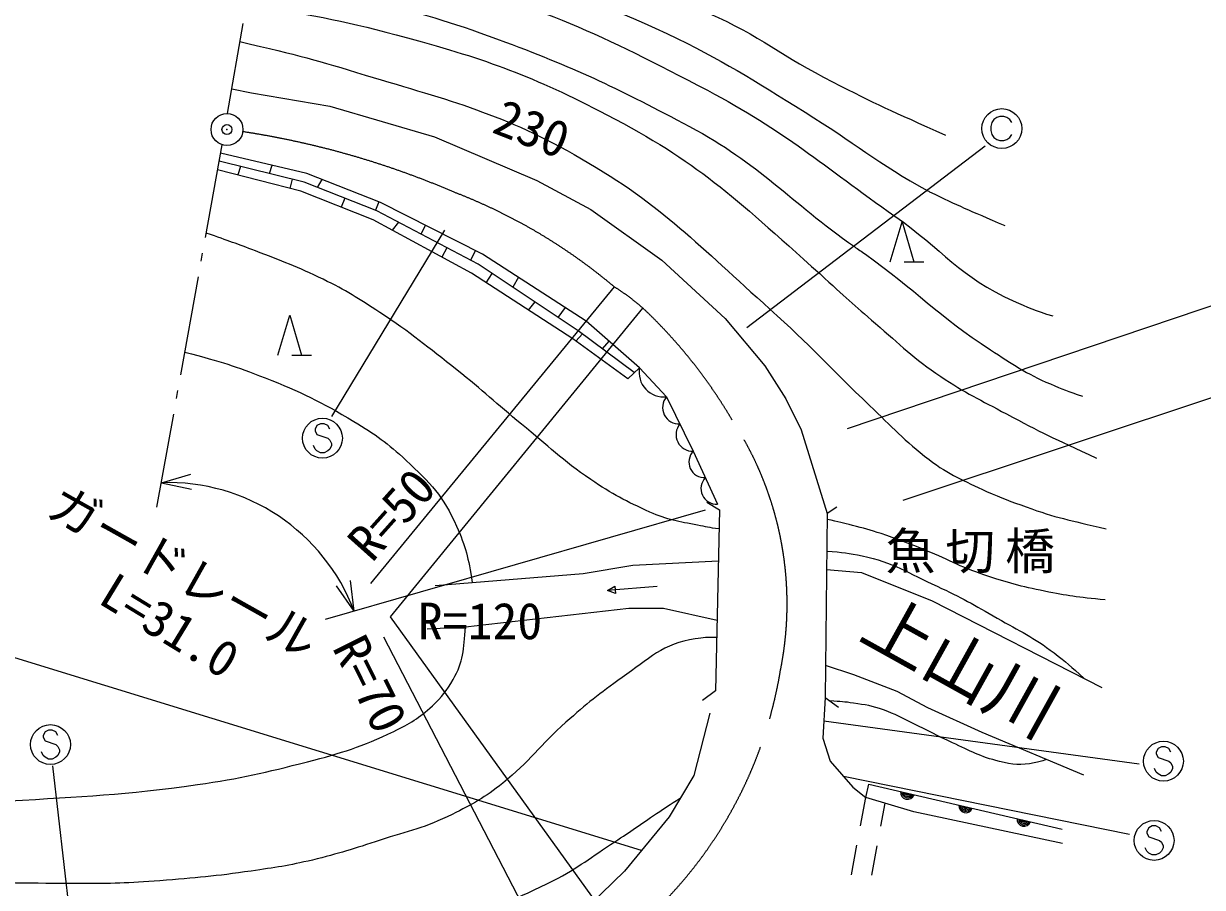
# Model space of a CAD drawing. Units: millimetres, scale not verified. Extents: x 40000 to 680000, y 20000 to 380000.
# Drawn here: x 458773 to 517890, y 271397 to 314715 of the extents above; entities that cross this region are included whole.
import ezdxf
from ezdxf.enums import TextEntityAlignment as Align

# ---------------------------------------------------------------- set-up
doc = ezdxf.new("R2010")
doc.units = ezdxf.units.MM
doc.header["$LTSCALE"] = 1000
doc.header["$PDMODE"] = 32
doc.header["$PDSIZE"] = 500
doc.linetypes.add('CHAIN', pattern=[18.5, 12, -1.5, 3.5, -1.5])
for name, color, linetype, lineweight in [('M-BGD', 7, 'Continuous', 25), ('M-BMK', 2, 'CHAIN', 13), ('M-BMK-HTXT', 7, 'Continuous', 13), ('M-BMK-SRVR', 3, 'Continuous', 25), ('M-STR-HTXT', 7, 'Continuous', 13), ('M-STR-STR1', 1, 'Continuous', 25), ('M-STR-STRC', 7, 'Continuous', 25)]:
    doc.layers.add(name, color=color, linetype=linetype, lineweight=lineweight)
doc.layers.add('M-OTRS', color=6, linetype='Continuous')
doc.styles.add('ＭＳ ゴシック', font='')
doc.styles.get('ＭＳ ゴシック').set_extended_font_data('MS Gothic')

msp = doc.modelspace()

# ---------------------------------------------------------------- linework, layer by layer
at = {"layer": 'M-BGD'}
for p, q in [((469644, 307555), (469509, 307129)), ((471102, 307195), (471237, 307610)), ((472245, 306912), (472128, 306451)), ((473517, 306498), (473752, 306889)), ((474878, 305961), (474703, 305505)), ((476592, 305769), (476414, 305356)), ((477573, 304753), (477265, 304348)), ((478929, 304599), (478692, 304162)), ((502225, 302768), (502825, 304768)), ((502825, 304768), (503425, 302768)), ((480000, 303471), (479744, 303001)), ((481428, 303339), (481179, 302848)), ((502925, 302768), (503925, 302768)), ((482255, 302186), (481960, 301722)), ((483590, 301993), (483301, 301491)), ((484407, 300755), (484085, 300349)), ((485581, 299975), (485946, 300470)), ((471517, 298092), (472117, 300092)), ((472117, 300092), (472717, 298092)), ((486798, 299149), (486475, 298791)), ((487809, 298399), (488135, 298791)), ((472217, 298092), (473217, 298092)), ((489656, 297459), (489069, 296905)), ((488062, 286289), (488421, 286506)), ((490554, 286486), (488062, 286289)), ((488450, 286132), (488062, 286289)), ((488421, 286506), (488450, 286132)), ((500747, 274492), (501011, 275907)), ((503413, 275184), (501011, 275907)), ((501769, 274471), (501982, 275614)), ((510872, 273602), (503413, 275184)), ((500289, 272035), (500564, 273509)), ((501311, 272013), (501586, 273488))]:
    msp.add_line(p, q, dxfattribs=at)
for points in [[(469219, 311448), (470210, 311244), (474124, 310569), (479377, 309043), (484504, 306838), (487215, 305397), (490774, 302854), (493951, 299930), (495943, 297557), (497002, 295904), (497764, 294336), (499070, 290142)], [(489656, 297459), (486984, 299799), (481784, 303160), (476666, 305740), (472977, 307195), (468653, 308225)], [(489401, 297218), (486582, 299310), (481566, 302644), (476481, 305329), (472841, 306765), (468580, 307818)], [(489069, 296905), (486313, 298909), (481230, 302194), (476301, 304871), (472672, 306311), (468503, 307389)], [(489656, 297459), (491015, 296002), (492360, 293274), (493573, 290618)], [(479416, 286543), (486831, 287135), (489331, 287558), (493618, 287770)], [(499039, 287334), (500798, 287195), (504339, 285763), (512845, 281421)], [(479011, 284366), (480629, 284452), (480941, 284467), (489118, 285398), (490856, 285397), (493553, 284791)], [(511944, 277018), (506848, 279158), (504123, 280405), (502584, 281221), (500413, 282053), (498985, 282531)], [(498967, 280925), (498852, 278886), (499221, 277731), (500360, 276423), (501011, 275907)], [(493185, 280143), (492380, 277007), (491150, 274931), (488904, 272220), (487167, 270525), (483777, 268280), (478903, 266078), (475429, 264935), (466996, 262648), (463140, 261971), (456403, 261209), (455556, 261274)], [(501011, 275907), (501169, 276567), (510853, 274319)]]:
    msp.add_lwpolyline(points, dxfattribs=at)
for centre, radius, start, end in [((490879, 297238), 1243, 169.72306, 276.28664), ((491646, 295465), 828, 139.59406, 272.90375), ((492319, 294101), 828, 139.59406, 272.90375), ((492921, 292727), 783, 135.70953, 273.36592), ((493527, 291399), 783, 135.70953, 273.36592), ((503101, 276174), 354, 175.72964, 338.13481), ((503101, 276174), 283, 177.95368, 335.91078), ((503101, 276174), 212, 181.7, 332.16445), ((503101, 276174), 142, 189.41173, 324.45272), ((503101, 276174), 100, 199.72939, 314.13506), ((506023, 275496), 354, 175.72964, 338.13481), ((506023, 275496), 283, 177.95368, 335.91078), ((506023, 275496), 212, 181.7, 332.16445), ((506023, 275496), 142, 189.41173, 324.45272), ((506023, 275496), 100, 199.72939, 314.13506), ((508945, 274818), 354, 175.72964, 338.13481), ((508945, 274818), 283, 177.95368, 335.91078), ((508945, 274818), 212, 181.7, 332.16445), ((508945, 274818), 142, 189.41173, 324.45272), ((508945, 274818), 100, 199.72939, 314.13506)]:
    msp.add_arc(centre, radius, start, end, dxfattribs=at)
for points, knots in [([(470913, 321340), (476820, 320092), (478488, 319829), (483235, 318448), (485331, 317839), (486499, 317475), (488573, 316795), (490369, 316207), (491417, 315981), (493149, 315226), (495682, 314123), (496869, 313043), (499333, 311792), (501519, 310683), (502274, 310338), (505012, 309123)], [0, 0, 0, 0, 1, 1, 1, 2, 2, 2, 3, 3, 3, 4, 4, 4, 5, 5, 5, 5]), ([(470663, 319880), (476270, 318920), (478012, 318698), (482557, 317305), (485925, 316271), (487847, 315721), (491030, 314210), (493844, 312874), (495316, 311911), (497965, 310273), (500395, 308772), (501615, 307697), (504122, 306326), (504154, 306309), (504173, 306301), (504207, 306284), (505653, 305565), (506152, 305380), (507977, 304588)], [0, 0, 0, 0, 1, 1, 1, 2, 2, 2, 3, 3, 3, 4, 4, 4, 5, 5, 5, 6, 6, 6, 6]), ([(470439, 318568), (474359, 318127), (475646, 317848), (478913, 317051), (484699, 315639), (487791, 314140), (493064, 311371), (496981, 309313), (498844, 307593), (502469, 305056), (504802, 303423), (505791, 301958), (508400, 300817), (509164, 300484), (509467, 300325), (510392, 300054)], [0, 0, 0, 0, 1, 1, 1, 2, 2, 2, 3, 3, 3, 4, 4, 4, 5, 5, 5, 5]), ([(470169, 316996), (476132, 315865), (478119, 315585), (482937, 313788), (486656, 312400), (488670, 311415), (492174, 309549), (495697, 307672), (497171, 305830), (500435, 303531), (500649, 303380), (500772, 303300), (500986, 303149), (503500, 301366), (504671, 300038), (507256, 298360), (508392, 297623), (509023, 297177), (510267, 296642), (510884, 296376), (511113, 296277), (511874, 296029)], [0, 0, 0, 0, 1, 1, 1, 2, 2, 2, 3, 3, 3, 4, 4, 4, 5, 5, 5, 6, 6, 6, 7, 7, 7, 7]), ([(469935, 315631), (473715, 315079), (474913, 314848), (478022, 314000), (482061, 312900), (484309, 312078), (488021, 310143), (492635, 307737), (494226, 306158), (498698, 302175)], [0, 0, 0, 0, 1, 1, 1, 2, 2, 2, 3, 3, 3, 3]), ([(469624, 313813), (472610, 313126), (473473, 312871), (475903, 312136), (480252, 310822), (482813, 310206), (486750, 307940), (490842, 305584), (492670, 303536), (496197, 300396), (498225, 298590), (499221, 297428), (501196, 295565), (502343, 294483), (502931, 293809), (504183, 292853), (505207, 292071), (505901, 291800), (507070, 291259), (507827, 290909), (508271, 290757), (509056, 290474), (510581, 289925), (511156, 289829), (513059, 289381)], [0, 0, 0, 0, 1, 1, 1, 2, 2, 2, 3, 3, 3, 4, 4, 4, 5, 5, 5, 6, 6, 6, 7, 7, 7, 8, 8, 8, 8]), ([(493654, 289373), (493139, 289444), (492992, 289476), (492571, 289559), (491622, 289746), (491069, 289828), (490185, 290221), (488975, 290759), (488310, 291110), (487213, 291853), (485779, 292824), (485092, 293528), (483749, 294624), (482473, 295666), (481812, 296316), (480516, 297333), (479028, 298502), (478216, 299192), (476634, 300230), (475559, 300935), (474952, 301335), (473793, 301892), (472498, 302516), (471741, 302798), (470399, 303313), (469441, 303680), (469123, 303797), (467932, 304208)], [0, 0, 0, 0, 1, 1, 1, 2, 2, 2, 3, 3, 3, 4, 4, 4, 5, 5, 5, 6, 6, 6, 7, 7, 7, 8, 8, 8, 9, 9, 9, 9]), ([(498698, 302175), (500022, 300954), (500381, 300628), (501494, 299675), (502745, 298602), (503398, 297929), (504768, 297013), (505998, 296192), (506757, 295843), (508059, 295143), (509792, 294211), (510398, 293942), (512582, 292922)], [0, 0, 0, 0, 1, 1, 1, 2, 2, 2, 3, 3, 3, 4, 4, 4, 4]), ([(466860, 298243), (468763, 297728), (469349, 297553), (470886, 296949), (472689, 296241), (473672, 295753), (475336, 294762), (476434, 294109), (477023, 293678), (477959, 292809), (479149, 291706), (479837, 290999), (480486, 289513), (480943, 288464), (481076, 287954), (481267, 286691)], [0, 0, 0, 0, 1, 1, 1, 2, 2, 2, 3, 3, 3, 4, 4, 4, 5, 5, 5, 5]), ([(513021, 285811), (511582, 285962), (511151, 286008), (509973, 286250), (508783, 286494), (508123, 286674), (506971, 287058), (505709, 287479), (505066, 287884), (503830, 288374), (503034, 288690), (502586, 288863), (501775, 289137), (501223, 289322), (500907, 289406), (500343, 289552), (499847, 289681), (499681, 289719), (499067, 289853)], [0, 0, 0, 0, 1, 1, 1, 2, 2, 2, 3, 3, 3, 4, 4, 4, 5, 5, 5, 6, 6, 6, 6]), ([(499049, 288251), (499858, 288212), (500140, 288155), (500828, 288020), (502382, 287717), (503143, 287152), (504584, 286496), (505799, 285944), (506447, 285563), (507602, 284895), (508731, 284243), (509416, 283950), (510450, 283155), (511062, 282685), (511287, 282504), (511956, 281875)], [0, 0, 0, 0, 1, 1, 1, 2, 2, 2, 3, 3, 3, 4, 4, 4, 5, 5, 5, 5]), ([(410433, 278336), (413682, 277182), (414809, 276617), (417763, 276343), (419227, 276207), (420055, 276249), (421526, 276240), (423382, 276229), (424421, 276330), (426278, 276314), (430188, 276282), (432373, 276052), (436279, 275874), (437209, 275831), (437730, 275814), (438659, 275757), (440552, 275641), (441605, 275468), (443499, 275367), (445566, 275256), (446729, 275328), (448798, 275367), (452413, 275435), (454439, 275503), (458047, 275731), (461745, 275964), (463830, 276027), (467498, 276553), (469672, 276865), (470877, 277152), (473005, 277696), (474742, 278141), (475714, 278455), (477335, 279221), (478156, 279608), (478603, 279892), (479275, 280502), (479760, 280943), (479986, 281252), (480314, 281819), (480848, 282738), (480828, 283302), (480941, 284467)], [0, 0, 0, 0, 1, 1, 1, 2, 2, 2, 3, 3, 3, 4, 4, 4, 5, 5, 5, 6, 6, 6, 7, 7, 7, 8, 8, 8, 9, 9, 9, 10, 10, 10, 11, 11, 11, 12, 12, 12, 13, 13, 13, 14, 14, 14, 14]), ([(493535, 283925), (493069, 283957), (492875, 283913), (492456, 283856), (490849, 283639), (490115, 282844), (488785, 281916), (487631, 281112), (487018, 280610), (485967, 279676), (484685, 278536), (484143, 277701), (482803, 276628), (481893, 275899), (481307, 275579), (480263, 275058), (478922, 274387), (478075, 274229), (476649, 273764), (475336, 273336), (474598, 273094), (473254, 272771), (472069, 272486), (471389, 272393), (470183, 272217), (468406, 271957), (467400, 271880), (465610, 271732), (464036, 271602), (463149, 271590), (461569, 271594), (456867, 271604), (454226, 271667), (449541, 272058), (444177, 272505), (441206, 273084), (435855, 273670), (432007, 274092), (429860, 274441), (425995, 274665), (422851, 274847), (421074, 274545), (417932, 274775), (413863, 275074), (411521, 275396), (407679, 276769), (406776, 277091), (406422, 277188), (405391, 277659)], [0, 0, 0, 0, 1, 1, 1, 2, 2, 2, 3, 3, 3, 4, 4, 4, 5, 5, 5, 6, 6, 6, 7, 7, 7, 8, 8, 8, 9, 9, 9, 10, 10, 10, 11, 11, 11, 12, 12, 12, 13, 13, 13, 14, 14, 14, 15, 15, 15, 16, 16, 16, 16]), ([(510065, 277807), (509803, 277707), (509698, 277690), (509456, 277641), (508788, 277505), (508374, 277551), (507712, 277713), (506752, 277948), (506264, 278247), (505361, 278647), (504573, 278996), (504159, 279252), (503380, 279622), (502805, 279896), (502497, 280085), (501897, 280300), (501328, 280502), (500986, 280552), (500388, 280638), (499932, 280704), (499765, 280718), (499213, 280746)], [0, 0, 0, 0, 1, 1, 1, 2, 2, 2, 3, 3, 3, 4, 4, 4, 5, 5, 5, 6, 6, 6, 7, 7, 7, 7]), ([(400221, 276855), (403854, 275593), (404998, 275236), (408144, 274523), (411956, 273658), (414164, 273493), (418059, 273165), (424910, 272589), (428821, 273247), (435643, 272399), (438812, 272005), (440508, 271325), (443636, 270685), (445806, 270242), (447012, 269933), (449202, 269600), (454204, 268839), (457006, 268360), (462048, 267938), (464280, 267751), (465536, 267669), (467775, 267660), (469538, 267653), (470527, 267763), (472279, 267961), (473869, 268140), (474756, 268295), (476320, 268630), (477954, 268981), (478873, 269194), (480454, 269739), (482408, 270412), (483509, 270807), (485349, 271748), (486613, 272394), (487230, 272917), (488421, 273688), (489247, 274223), (489690, 274553), (490511, 275097), (490982, 275409), (491131, 275507), (491719, 275891)], [0, 0, 0, 0, 1, 1, 1, 2, 2, 2, 3, 3, 3, 4, 4, 4, 5, 5, 5, 6, 6, 6, 7, 7, 7, 8, 8, 8, 9, 9, 9, 10, 10, 10, 11, 11, 11, 12, 12, 12, 13, 13, 13, 14, 14, 14, 14]), ([(394670, 276220), (397141, 274780), (397934, 274238), (400221, 273423), (401741, 272880), (402639, 272722), (404196, 272297), (405998, 271806), (406978, 271388), (408822, 271091), (412491, 270498), (414602, 270616), (418313, 270411), (421141, 270255), (422727, 270204), (425558, 270113), (427595, 270048), (428747, 270223), (430773, 270008), (432475, 269827), (433377, 269414), (435049, 269052), (440388, 267895), (443340, 267027), (448735, 266168), (454132, 265309), (457183, 264833), (462645, 264658), (464372, 264603), (465338, 264772), (467063, 264858), (468754, 264943), (469697, 265085), (471390, 265120), (472466, 265143), (473069, 265067), (474145, 265089), (474927, 265106), (475187, 265116), (476146, 265170)], [0, 0, 0, 0, 1, 1, 1, 2, 2, 2, 3, 3, 3, 4, 4, 4, 5, 5, 5, 6, 6, 6, 7, 7, 7, 8, 8, 8, 9, 9, 9, 10, 10, 10, 11, 11, 11, 12, 12, 12, 13, 13, 13, 13])]:
    msp.add_open_spline(points, degree=3, knots=knots, dxfattribs=at)
at = {"layer": 'M-BMK'}
for centre, radius, start, end in [((463220, 266420), 43371, 66.71009, 81.31928), ((470261, 279997), 28138, 49.87662, 68.94824), ((482506, 292100), 11103, 48.69391, 57.97482), ((472479, 282010), 25317, 30.42031, 46.71967), ((480264, 285613), 16799, 348.42917, 33.26753), ((475315, 285788), 21699, 308.49682, 350.59935)]:
    msp.add_arc(centre, radius, start, end, dxfattribs=at)
at = {"layer": 'M-BMK-HTXT'}
for p, q in [((469005, 310201), (469778, 314713)), ((467892, 303986), (468728, 308641)), ((467679, 302805), (467750, 303198)), ((466653, 297096), (467538, 302017)), ((466441, 295915), (466512, 296309)), ((465463, 290473), (466300, 295128))]:
    msp.add_line(p, q, dxfattribs=at)
at = {"layer": 'M-BMK-SRVR'}
for p, q in [((488394, 301513), (476164, 286642)), ((485702, 266836), (476839, 283946))]:
    msp.add_line(p, q, dxfattribs=at)
msp.add_lwpolyline([(488822, 268805), (477175, 284963), (489835, 300440)], dxfattribs=at)
msp.add_circle((468973, 309402), 800, dxfattribs=at)
at = {"layer": 'M-OTRS'}
msp.add_point((468973, 309402), dxfattribs=at)
at = {"layer": 'M-STR-HTXT'}
for p, q in [((500083, 294402), (524896, 302784)), ((502888, 290817), (526202, 298589)), ((465682, 291691), (467168, 292118)), ((465682, 291691), (467194, 291369)), ((492954, 290317), (473902, 284832)), ((475349, 285248), (475171, 286784)), ((475349, 285248), (474469, 286520))]:
    msp.add_line(p, q, dxfattribs=at)
msp.add_arc((466029, 281739), 9958, 20.63525, 91.99895, dxfattribs=at)
at = {"layer": 'M-STR-STR1'}
for points in [[(493038, 290708), (493675, 290339), (493476, 281250), (492819, 280771)], [(499563, 290470), (499070, 290142), (498967, 280925), (499645, 280432)]]:
    msp.add_lwpolyline(points, dxfattribs=at)
at = {"layer": 'M-STR-STRC'}
for p, q in [((507430, 309899), (507330, 309749)), ((507580, 309999), (507430, 309899)), ((507730, 310049), (507580, 309999)), ((507930, 310049), (507730, 310049)), ((508080, 309999), (507930, 310049)), ((508230, 309899), (508080, 309999)), ((508330, 309749), (508230, 309899)), ((507330, 309749), (507280, 309549)), ((507280, 309549), (507280, 309349)), ((507280, 309349), (507330, 309149)), ((507330, 309149), (507430, 308999)), ((507430, 308999), (507580, 308899)), ((507580, 308899), (507730, 308849)), ((507730, 308849), (507930, 308849)), ((507930, 308849), (508080, 308899)), ((508080, 308899), (508230, 308999)), ((508230, 308999), (508330, 309149)), ((507001, 308576), (495050, 299466)), ((479888, 304358), (474214, 295006)), ((473487, 294561), (473397, 294379)), ((473669, 294651), (473487, 294561)), ((473851, 294651), (473669, 294651)), ((474033, 294561), (473851, 294651)), ((474124, 294379), (474033, 294561)), ((473397, 294379), (473397, 294288)), ((473397, 294288), (473487, 294106)), ((473487, 294106), (474033, 293924)), ((474033, 293924), (474124, 293833)), ((474124, 293833), (474215, 293651)), ((473397, 293379), (473306, 293561)), ((473487, 293288), (473397, 293379)), ((473669, 293197), (473487, 293288)), ((474033, 293288), (473851, 293197)), ((474124, 293379), (474033, 293288)), ((474215, 293561), (474124, 293379)), ((474215, 293651), (474215, 293561)), ((473851, 293197), (473669, 293197)), ((489761, 273254), (446131, 286665)), ((514722, 277586), (498900, 279737)), ((459848, 279198), (459757, 279016)), ((460030, 279289), (459848, 279198)), ((460212, 279289), (460030, 279289)), ((460394, 279198), (460212, 279289)), ((460484, 279016), (460394, 279198)), ((459757, 279016), (459757, 278925)), ((459757, 278925), (459848, 278743)), ((459848, 278743), (460394, 278561)), ((460394, 278561), (460484, 278471)), ((460484, 278471), (460575, 278289)), ((515845, 278455), (515663, 278364)), ((516027, 278455), (515845, 278455)), ((516209, 278364), (516027, 278455)), ((459757, 278016), (459666, 278198)), ((459848, 277925), (459757, 278016)), ((460030, 277834), (459848, 277925)), ((460394, 277925), (460212, 277834)), ((460484, 278016), (460394, 277925)), ((460575, 278198), (460484, 278016)), ((460575, 278289), (460575, 278198)), ((515663, 278364), (515572, 278182)), ((515572, 278182), (515572, 278091)), ((515572, 278091), (515663, 277909)), ((515663, 277909), (516209, 277728)), ((516300, 278182), (516209, 278364)), ((460212, 277834), (460030, 277834)), ((462050, 261848), (460244, 277497)), ((515572, 277182), (515482, 277364)), ((516209, 277728), (516300, 277637)), ((516300, 277637), (516391, 277455)), ((516391, 277364), (516300, 277182)), ((516391, 277455), (516391, 277364)), ((514237, 274053), (499895, 276958)), ((515663, 277091), (515572, 277182)), ((515845, 277000), (515663, 277091)), ((516027, 277000), (515845, 277000)), ((516209, 277091), (516027, 277000)), ((516300, 277182), (516209, 277091)), ((515196, 274389), (515105, 274207)), ((515378, 274480), (515196, 274389)), ((515559, 274480), (515378, 274480)), ((515741, 274389), (515559, 274480)), ((515832, 274207), (515741, 274389)), ((515105, 274207), (515105, 274116)), ((515105, 274116), (515196, 273934)), ((515196, 273934), (515741, 273753)), ((515741, 273753), (515832, 273662)), ((515105, 273207), (515014, 273389)), ((515196, 273116), (515105, 273207)), ((515832, 273207), (515741, 273116)), ((515832, 273662), (515923, 273480)), ((515923, 273389), (515832, 273207)), ((515923, 273480), (515923, 273389)), ((515378, 273025), (515196, 273116)), ((515559, 273025), (515378, 273025)), ((515741, 273116), (515559, 273025))]:
    msp.add_line(p, q, dxfattribs=at)
for centre in [(507830, 309449), (473760, 293924), (460121, 278561), (515936, 277728), (515468, 273753)]:
    msp.add_circle(centre, 1000, dxfattribs=at)

# ---------------------------------------------------------------- texts
at = {"layer": 'M-BGD', "style": 'ＭＳ ゴシック'}
msp.add_text('230', height=1833, rotation=338.575, dxfattribs=at).set_placement((481992, 308768), align=Align.BOTTOM_LEFT)
at = {"layer": 'M-BGD', "insert": (501997, 287138), "char_height": 1833, "attachment_point": 7, "style": 'ＭＳ ゴシック'}
msp.add_mtext('\\T1.2;魚切橋', dxfattribs=at)
at = {"layer": 'M-BMK-HTXT', "style": 'ＭＳ ゴシック'}
msp.add_text('上山川', height=2566, rotation=330.94, dxfattribs=at).set_placement((504809, 280697), align=Align.BOTTOM_CENTER)
at = {"layer": 'M-BMK-SRVR', "style": 'ＭＳ ゴシック'}
for s, rotation, p in [('R=50', 48.196, (475558, 288248)), ('R=70', 296.459, (475049, 283838))]:
    msp.add_text(s, height=1833, rotation=rotation, dxfattribs=at).set_placement(p, align=Align.MIDDLE_LEFT)
msp.add_text('R=120', height=1833, dxfattribs=at).set_placement((478548, 284758), align=Align.MIDDLE_LEFT)
at = {"layer": 'M-STR-HTXT', "style": 'ＭＳ ゴシック'}
for s, rotation, p in [('ガードレール', 330.687, (466095, 285948)), (' L=31.0', 328.618, (464811, 283604))]:
    msp.add_text(s, height=1833, rotation=rotation, dxfattribs=at).set_placement(p, align=Align.BOTTOM_CENTER)

doc.saveas('drawing.dxf')
